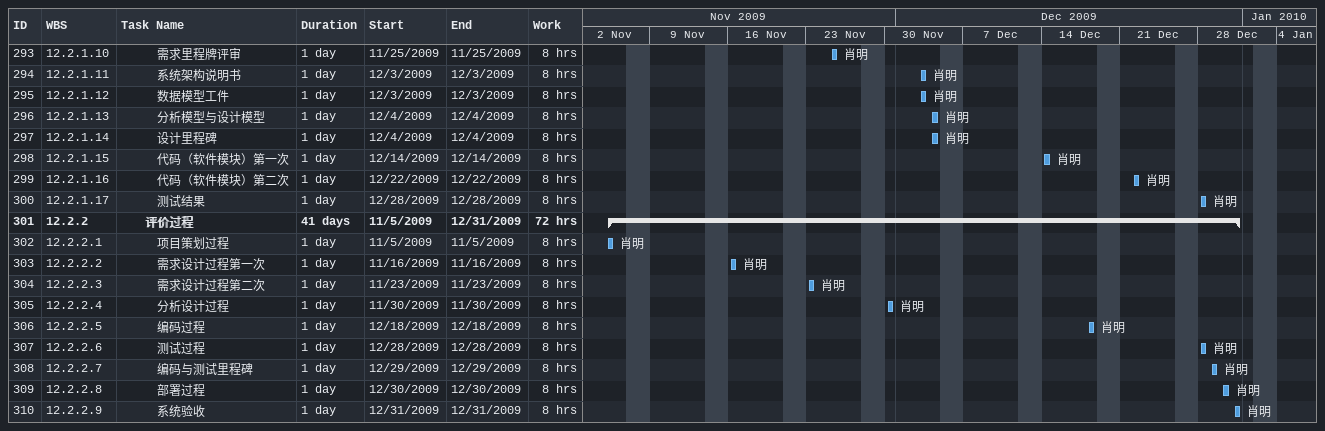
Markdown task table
| ID | WBS | Task | Duration | Start | Finish | Resources | Work (h) |
|---|---|---|---|---|---|---|---|
| 293 | 12.2.1.10 | 需求里程牌评审 | 1d | 2009-11-25 | 2009-11-25 | 肖明 | 8 |
| 294 | 12.2.1.11 | 系统架构说明书 | 1d | 2009-12-03 | 2009-12-03 | 肖明 | 8 |
| 295 | 12.2.1.12 | 数据模型工件 | 1d | 2009-12-03 | 2009-12-03 | 肖明 | 8 |
| 296 | 12.2.1.13 | 分析模型与设计模型 | 1d | 2009-12-04 | 2009-12-04 | 肖明 | 8 |
| 297 | 12.2.1.14 | 设计里程碑 | 1d | 2009-12-04 | 2009-12-04 | 肖明 | 8 |
| 298 | 12.2.1.15 | 代码（软件模块）第一次 | 1d | 2009-12-14 | 2009-12-14 | 肖明 | 8 |
| 299 | 12.2.1.16 | 代码（软件模块）第二次 | 1d | 2009-12-22 | 2009-12-22 | 肖明 | 8 |
| 300 | 12.2.1.17 | 测试结果 | 1d | 2009-12-28 | 2009-12-28 | 肖明 | 8 |
| 301 | 12.2.2 | **评价过程** | 41d | 2009-11-05 | 2009-12-31 |  | 72 |
| 302 | 12.2.2.1 | 项目策划过程 | 1d | 2009-11-05 | 2009-11-05 | 肖明 | 8 |
| 303 | 12.2.2.2 | 需求设计过程第一次 | 1d | 2009-11-16 | 2009-11-16 | 肖明 | 8 |
| 304 | 12.2.2.3 | 需求设计过程第二次 | 1d | 2009-11-23 | 2009-11-23 | 肖明 | 8 |
| 305 | 12.2.2.4 | 分析设计过程 | 1d | 2009-11-30 | 2009-11-30 | 肖明 | 8 |
| 306 | 12.2.2.5 | 编码过程 | 1d | 2009-12-18 | 2009-12-18 | 肖明 | 8 |
| 307 | 12.2.2.6 | 测试过程 | 1d | 2009-12-28 | 2009-12-28 | 肖明 | 8 |
| 308 | 12.2.2.7 | 编码与测试里程碑 | 1d | 2009-12-29 | 2009-12-29 | 肖明 | 8 |
| 309 | 12.2.2.8 | 部署过程 | 1d | 2009-12-30 | 2009-12-30 | 肖明 | 8 |
| 310 | 12.2.2.9 | 系统验收 | 1d | 2009-12-31 | 2009-12-31 | 肖明 | 8 |
